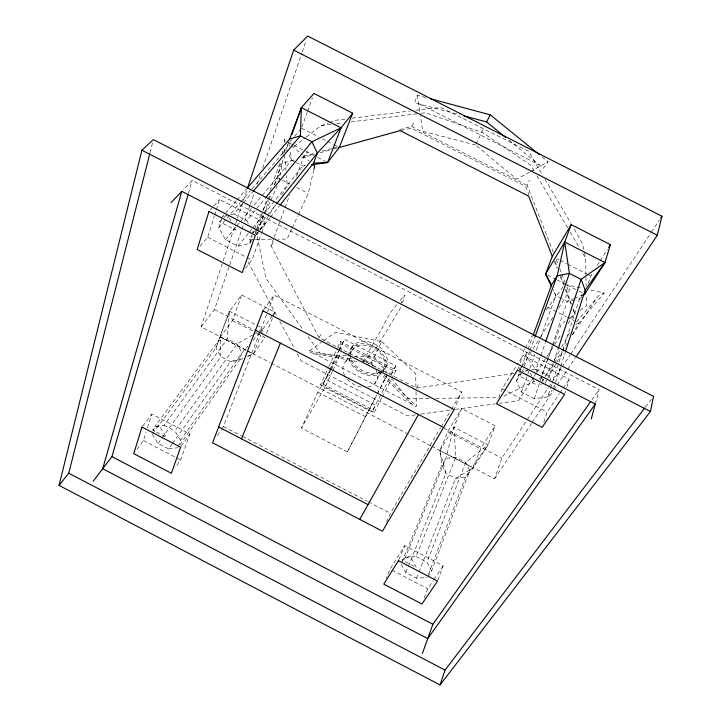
<?xml version="1.0" encoding="UTF-8"?>
<svg xmlns="http://www.w3.org/2000/svg" width="721" height="721" viewBox="0 0 721 721"><rect width="100%" height="100%" fill="white"/><g stroke="black" fill="none" stroke-linecap="round" stroke-linejoin="round"><path stroke-width="0.54" stroke-dasharray="3.6 2.7" d="M273.241 316.104L274.827 312.058L241.679 294.952L229.431 311.184L227.268 338.969L164.046 425.363L154.691 426.769L153.483 430.527M322.891 341.276L309.435 350.839L309.219 352.443L358.373 361.888M274.485 185.027L277.747 177.853L280.739 161.36M281.938 154.763L283.128 148.166M284.128 142.668L284.723 139.369L302.198 154.97M278.802 181.989L283.218 158.016M284.218 152.573L285.02 148.211L283.101 153.663M298.359 214.759L308.255 193.498L313.653 170.498M150.049 152.681L152.537 142.875M428.4 574.43L465.496 477.302L473.318 467.929L488.09 444.866L495.165 425.814L461.638 408.501L453.879 427.183L445.911 458.403L405.346 557.333L402.949 561.136M595.303 404.03L599.169 389.637L192.21 180.484L183.305 189.803M188.442 193.435L192.21 180.484M564.922 393.378L565.543 391.359M566.778 387.321L569.248 379.237L522.896 355.408L517.119 364.718M136.981 449.282L143.452 440.567L146.129 432.077M147.472 427.841L151.825 414.052L189.893 433.871L180.592 459.926L175.077 467.947M199.969 246.176L207.675 237.227L214.29 216.264M214.624 215.209L215.949 211.019M216.282 209.973L219.59 199.492L265.211 222.942L261.804 232.486M543.814 422.263L547.059 412.088L559.388 393.837M588.156 283.389L591.761 273.998M560.478 367.169L553.962 387.51L552.358 383.68M560.821 366.097L565.282 352.181M252.368 239.913L249.592 243.401L238.056 246.167L225.412 239.651L218.869 227.584L221.978 217.958M519.21 373.442L516.515 380.814L521.427 392.107L534.27 398.722L547.717 396.874L550.123 389.439M550.465 388.376L551.844 384.131M553.223 379.877L579.387 299.152L582.28 294.619M550.763 379.85L549.159 376.02L553.367 363.276M553.719 362.212L558.279 348.405M246.05 350.109L201.141 326.856L222.852 261.921M223.204 260.858L235.298 224.673M235.659 223.609L237.083 219.346M237.434 218.283L247.042 189.542M534.27 398.722L547.167 360.608M547.527 359.554L552.187 345.792M552.547 344.728L567.238 301.324L573.411 298.773M201.141 326.856L214.516 309.588L229.377 265.95M229.747 264.886L243.157 225.502M244.608 221.248L250.043 205.278M250.403 204.214L254.035 193.57M257.298 183.999L260.2 175.482M262.732 168.029L301.883 53.084M302.252 52.011L306.236 40.304M558.685 308.038L568.842 291.834L570.771 286.174M531.882 369.909L536.045 369.278L545.211 342.944M178.357 446.623L180.592 440.261L242.004 352.821L247.862 346.161M249.592 243.401L252.188 236.001M431.681 446.191L494.552 478.735L501.798 458.114L526.627 420.613M255.198 232.928L256.694 228.701M257.064 227.638L262.642 211.785M263.012 210.73L266.734 200.159M270.087 190.65L280.496 161.053M288.634 141.974L286.138 149.049L251.043 190.029M152.933 433.384L215.894 348.009L229.431 311.184L263.246 328.659L272.25 315.753M256.784 234.46L257.532 232.333M257.911 231.27L268.798 200.492M269.167 199.438L271.051 194.129M274.422 184.576L281.929 163.352L294.943 159.747M245.446 268.446L251.962 260.047L261.426 233.541M521.427 392.107L534.874 354.29M536.361 350.091L555.783 295.466L553.494 289.716M162 438.017L220.887 356.688L220.32 336.959L232.486 320.566L241.679 294.952M301.901 127.112L307.191 112.395M307.57 111.34L312.472 97.668M425.877 97.524L417.288 95.217L414.602 102.715L459.61 114.72M529.728 351.37L522.491 371.324L527.709 370.54M530.115 350.316L535.063 336.671M519.598 372.387L521.139 368.17M521.526 367.115L527.691 350.253M528.078 349.198L532.702 336.554M513.667 373.505L416.693 388.087L319.006 337.644L271.006 245.708L273.719 238.336M274.106 237.29L280.298 220.446M280.685 219.4L289.599 195.193M296.565 176.248L303.929 156.25L307.741 151.599M519.147 369.927L520.22 367.007M517.849 369.08L518.633 366.98M520.183 362.771L522.896 355.408M229.431 311.184L215.894 348.009L220.887 356.688L230.522 361.681L239.255 360.112L243.301 358.391M437.935 580.054L443.235 565.76L404.652 545.68L390.07 569.148L386.294 578.134M424.236 597.925L427.688 588.769L433.285 580.486M419 571.942L455.663 478.338L473.318 467.929L480.528 448.813L495.165 425.814M498.707 397.821L502.077 388.907L516.542 365.646M427.832 576.62L431.582 571.005L469.704 470.723L488.09 444.866L453.879 427.183L439.846 450.607L441.865 465.063L445.911 473.282L455.663 478.338L465.496 477.302L469.704 470.723L465.712 462.395L455.807 457.267L445.911 458.403L441.865 465.063L401.155 563.984L405.815 572.591L416.558 578.188L427.211 577.557M552.637 346.711L540.561 378.228L538.569 379.192M553.043 345.656L561.271 324.09L565.102 321.35M221.635 429.22L223.447 426.499L274.097 295.141L461.62 391.873L454.131 409.582M247.339 356.67L253.395 354.083L260.885 334.76M261.281 333.742L263.246 328.659L257.424 332.075M431.582 571.005L426.985 562.281L465.712 462.395L488.09 444.866M266.509 333.291L272.844 317.114M416.558 578.188L418.595 572.988M405.346 557.333L416.062 556.594L455.807 457.267L453.879 427.183M405.815 572.591L407.906 567.418M408.32 566.382L445.911 473.282L439.846 450.607L447.723 431.852L461.638 408.501M398.839 559.685L404.652 545.68M386.393 522.247L390.367 513.289L440.531 427.814M250.719 242.869L249.772 239.372L251.638 235.271M252.098 234.244L253.963 230.143M254.432 229.125L261.426 213.74M263.291 209.64L267.491 200.411M267.96 199.384L269.825 195.283M255.622 233.514L256.541 231.495M257 230.486L263.895 215.363M265.734 211.325L270.33 201.24M270.79 200.231L277.225 186.108M553.313 252.161L527.159 185.333L529.502 180.187M381.842 397.668L374.217 412.385L368.873 410.42L324.883 387.655L320.584 384.635L328.406 367.548M328.866 366.547L337.14 348.45M337.599 347.45L340.357 341.421L396.081 370.179L392.017 378.029M377.119 394.153L386.771 375.497L347.405 451.932L301.423 428.067L317.907 392.116L330.75 370.17M389.277 378.507L373.009 410.042L323.125 384.23L338.41 350.983M338.87 349.982L344.404 339.267L395.82 365.799L393.342 370.621L341.646 343.935M323.125 384.23L330.056 370.45M330.515 369.44L338.852 351.334M339.312 350.334L344.404 339.267M332.417 371.378L324.883 387.655L301.423 428.067M332.886 370.36L340.889 353.065M291.762 228.945L287.048 239.066L278.279 239.138M292.23 227.926L297.89 215.777M416.693 388.087L419.388 382.427M529.511 172.112L516.813 179.205L475.509 144.957L484.341 126.959M323.792 340.636L335.454 332.336L381.76 341.556L371.297 362.762L370.396 364.204L368.206 363.781M347.405 451.932L376.614 395.126M373.009 410.042L375.506 405.166L325.892 379.498M391.251 374.659L395.82 365.799M382.355 396.685L391.503 379.012M384.014 369.476L382.734 371.91A19.818 14.6 28.8 0 0 369.44 344.809A19.818 14.6 28.8 0 0 350.082 361.897A19.818 14.6 28.8 0 0 382.022 372.541M374.569 383.942L381.436 370.891A18.142 13.366 28.8 0 0 373.667 347.955A18.142 13.366 28.8 0 0 350.397 354.101M400.759 307.561L375.704 348.946L363.447 361.536M402.066 302.757L403.49 300.143L403.454 298.566L403.012 298.855L404.959 295.322L399.425 300.873M524.699 348.919L523.095 351.83L537.37 371.964M525.23 347.946L531.638 336.301M546.058 310.102L564.804 284.525L582.325 288.283M362.753 361.807L383.139 326.424C386.708 318.664 390.908 311.021 396.901 304.749L397.505 303.433M541.552 382.752L544.571 377.371M545.121 376.389L552.277 363.636M554.476 359.707L559.433 350.884M561.632 346.954L570.437 331.254M545.166 382.941L547.365 379.021M547.915 378.038L556.179 363.339M556.738 362.357L563.894 349.613M572.159 334.905L578.774 323.143L604.225 292.969L588.895 289.689M345.81 361.563L349.469 355.174M349.991 354.263L353.137 348.793M351.821 347.765L353.191 345.386M331.309 369.224L340.808 353.002M441.099 426.841L450.787 410.33M451.364 409.357L461.62 391.873M319.006 337.644L322.323 332.327M259.245 230.864L256.883 234.64L265.932 278.387L303.343 330.065M259.83 229.918L275.773 204.413M281.677 194.967L287.337 185.991L286.399 175.816M519.868 369.981L522.256 366.169M522.851 365.223L532.404 349.973M533.008 349.018L540.173 337.581M540.768 336.626L552.719 317.564M516.515 380.814L521.896 372.27M597.177 265.481L599.584 261.696M600.187 260.75L607.415 249.394M533.594 377.2L518.498 400.687L499.653 403.273M534.198 376.254L536.009 373.442M536.613 372.496L546.275 357.472M546.878 356.525L554.134 345.251M554.737 344.314L561.38 333.985M568.022 323.648L574.664 313.311L573.204 309.192M542.922 380.318L543.49 379.444M545.734 376.011L553.665 363.853M554.278 362.924L561.605 351.704M562.218 350.767L567.094 343.286M572.591 334.868L596.709 297.935M527.249 419.676L548.357 387.799M548.978 386.862L551.457 383.112M552.079 382.175L561.389 368.116M562.01 367.178L570.086 354.993M570.708 354.056L650.784 233.108M651.405 232.171L659.472 219.986M217.409 435.556L221.032 430.122M401.056 303.171L401.957 301.693L401.372 301.892M547.717 396.874L552.088 390.322M494.552 478.735L531.485 423.488M532.107 422.551L553.386 390.71M554.016 389.773L556.513 386.023M557.144 385.086L567.157 370.107M567.778 369.17L575.295 357.931M433.907 579.567L443.235 565.76M560.001 392.927L562.47 389.277M563.083 388.358L569.248 379.237M399.686 129.69L411.52 126.4L414.728 121.723M248.204 355.814L253.395 354.083L264.922 337.338L254.107 331.741M181.232 446.308L189.893 433.871M272.899 314.825L274.827 312.058M179.926 444.92L239.255 360.112L242.004 352.821L237.047 344.034L227.268 338.969L218.49 340.654L154.691 426.769M152.275 434.285L158.07 443.442L168.669 448.967L171.922 444.37M172.58 443.451L230.522 361.681L243.004 357.535M592.022 399.722L599.169 389.637M263.525 309.967L274.097 295.141M180.592 440.261L174.824 430.978L237.047 344.034L252.575 334.923M542.03 156.845L548.068 161.738L543.364 168.245L509.035 140.253M158.07 443.442L161.342 438.927M142.659 426.21L151.825 414.052M645.367 407.113L651.496 399.064M271.006 245.708L274.782 240.76M256.541 234.667L257.938 232.928M260.714 229.431L269.753 218.084M270.447 217.21L279.487 205.864M256.027 234.46L257.343 232.811M259.966 229.521L265.211 222.942M254.702 231.071L253.296 232.829L251.305 229.044M255.405 230.197L266.671 216.174M267.374 215.3L275.819 204.782M238.056 246.167L248.637 233.09M249.34 232.216L252.161 228.737M252.864 227.863L263.444 214.786M264.147 213.921L302.928 165.983L305.055 165.406M248.312 223.375L246.825 220.545L264.697 198.897M225.412 239.651L236.209 226.691M236.921 225.835L251.323 208.558M254.198 205.106L291.635 160.197L290.13 150.392M576.611 321.945L598.538 295.754L604.225 292.969M230.747 214.723L233.91 213.903L242.58 203.728M243.31 202.88L252.701 191.849M218.869 227.584L240.075 202.826M240.805 201.979L250.313 190.876M291.762 139.523L288.968 142.767L286.138 149.049L287.517 151.843M294.547 136.278L300.828 128.978M236.236 200.789L222.32 216.886L226.538 215.804M236.966 199.942L246.492 188.929M252.99 340.321L258.857 333.661M259.587 332.823L263.246 328.659M210.397 209.82L213.227 206.639M213.93 205.846L219.59 199.492M581.676 296.98L579.387 299.152L576.07 299.747M220.941 220.121L219.319 221.608L236.001 230.197L233.992 226.421M224.195 217.147L227.439 214.173M294.069 146.498L305.407 137.738M306.272 137.071L321.106 125.616L328.343 122.94M569.554 318.123L575.773 313.608M580.225 310.372L586.452 305.857L586.272 294.808M416.026 391.575L416.305 406.076L414.872 407.05L378.498 372M521.085 373.712L518.201 375.425L535.153 384.149L532.17 377.146M524.924 371.432L528.763 369.152M253.549 334.355L256.46 332.642M389.565 373.902L396.081 370.179M530.485 171.562L548.068 161.738M503.799 396.108L534.594 381.121M575.755 324.477L578.774 323.143L574.97 321.187M574.448 298.35L582.676 294.943M329.38 122.552L335.589 120.263L345.593 119.01M540.642 384.374L544.256 383.23M303.929 156.25L315.762 152.969M322.224 151.176L331.903 148.49M332.976 148.193L338.356 146.705M301.459 157.944L314.473 154.339M319.89 152.843L332.904 149.238M333.994 148.941L337.248 148.039M401.182 130.402L411.502 128.23L525.717 186.442L528.989 194.778M574.97 299.945L567.238 301.324L562.461 298.882M305.073 165.686L302.928 165.983L296.34 162.613M415.431 414.854L407.671 415.927L300.963 360.734L296.719 352.83M420.974 414.097L450.895 409.979M455.33 409.375L495.228 403.886M168.669 448.967L177.988 447.687M352.272 118.181L410.087 110.971M415.647 110.277L433.438 108.06L441.459 107.753L528.565 151.248L542.706 175.302M321.106 125.616L331.11 124.382M336.662 123.697L342.223 123.012M351.118 121.912L416.702 113.828M421.145 113.287L425.588 112.737L482.349 132.439L530.755 165.28L534.189 171.093M429.076 398.425L407.771 398.677L392.395 379.453M435.799 398.343L498.581 397.586M249.772 239.372L254.153 239.336M255.252 239.327L271.7 239.192M346.459 355.814L321.061 354.552L307.281 335.508M354.191 356.192L374.596 357.183L387.501 373.343M309.435 350.839L352.524 359.148M363.564 361.275L371.297 362.762L376.119 367.404M475.509 144.957L422.731 131.267L420.424 115.973M419.73 104.085L539.299 164.938M411.52 126.4L527.159 185.333M301.531 128.167L318.421 136.801M322.395 138.838L326.37 140.865M327.37 141.37L333.327 144.425M334.319 144.93L338.293 146.958M557.198 258.839L559.163 259.848M560.145 260.344L567.003 263.859M567.986 264.355L586.633 273.881M587.606 274.386L590.553 275.891M292.933 144.795L288.968 142.767L289.463 146.03M293.925 145.3L304.821 150.878M305.812 151.383L313.734 155.439M317.7 157.466L327.604 162.531M547.536 275.061L556.351 279.568M557.324 280.072L566.138 284.579M567.121 285.074L577.882 290.59M578.864 291.086L582.784 293.096M295.394 162.126L291.635 160.197L287.967 152.771M561.515 298.395L555.783 295.466L553.467 290.599M547.663 307.191L566.427 316.807M567.373 317.294L574.024 320.701M277.747 177.853L281.469 179.763M282.407 180.241L289.851 184.053M296.628 187.532L308.255 193.498M233.91 213.903L246.825 220.545M536.045 369.278L549.159 376.02M207.675 237.227L246.059 257.009M247.042 257.514L251.962 260.047M502.077 388.907L547.059 412.088M313.563 353.272L411.7 403.994M214.516 309.588L254.423 330.218M443.947 428.202L501.798 458.114M232.486 320.566L253.125 331.236M447.723 431.852L480.528 448.813M320.584 384.635L374.217 412.385M247.051 350.622L270.005 362.501M271.006 363.024L430.68 445.677M220.32 336.959L247.564 351.064M248.538 351.569L253.395 354.083M439.846 450.607L473.318 467.929M317.907 392.116L365.439 416.729M223.447 426.499L241.436 435.854M242.436 436.376L367.377 501.338M368.377 501.861L390.367 513.289M164.046 425.363L174.824 430.978M416.062 556.594L426.985 562.281M143.452 440.567L175.708 457.384M176.681 457.889L180.592 459.926M392.044 570.185L427.688 588.769M303.036 155.718L308.858 160.918M381.76 341.556L415.675 373.73L415.936 387.114M384.158 375.136L416.305 406.076M541.264 377.453L544.517 382.031M537.046 175.942L567.95 228.296M570.23 232.18L579.387 247.691M582.82 253.504L585.677 258.352L585.966 276.026M544.968 179.15L570.996 223.42M574.385 229.197L582.586 244.077L584.253 251.764M247.934 261.975L277.098 316.294M279.748 321.233L294.069 347.892M229.458 217.94L230.972 220.77M530.467 373.154L531.747 376.155M555.134 261.444L557.585 267.698M560.451 274.989L564.128 284.362M566.165 289.572L571.374 304.028M554.125 261.002L557 268.329M560.289 276.693L563.57 285.065M565.219 289.247L571.374 304.947M573.024 309.129L574.664 313.311M556.17 259.47L557.811 263.643M559.856 268.861L561.488 273.043M561.893 274.088L565.165 282.443M566.796 286.616L568.842 291.834M584.488 252.864L585.677 258.352M417.288 95.217L420.253 114.882M284.723 139.369L284.993 141.388M340.357 341.421L341.159 349.919M284.57 155.006L285.922 170.336M585.984 277.134L586.128 285.967M350.064 354.245A19.764 14.591 28.8 0 1 374.947 344.106A19.764 14.591 28.8 0 1 382.509 370.693M381.652 371.234A19.764 14.591 28.8 0 1 362.483 370.522A19.764 14.591 28.8 0 1 350.172 355.282M375.992 370.053A18.422 13.411 28.8 0 1 367.737 387.15M361.176 387.042A18.422 13.411 28.8 0 1 345.206 376.353M344.692 375.452A18.422 13.411 28.8 0 1 351.478 358.436M359.247 358.238A18.422 13.411 28.8 0 1 373.154 365.962M379.841 372.153A18.142 13.366 28.8 0 1 362.293 372.144A18.142 13.366 28.8 0 1 350.433 358.274M158.773 425.138L152.419 429.986L166.38 437.259L158.773 425.138M410.222 556.089L402.165 560.109L416.314 567.481L410.222 556.089"/><path stroke-width="1.08" d="M311.508 164.785L327.604 162.531L339.294 147.472L352.704 113.215L313.977 93.469L301.396 107.6L300.396 135.863L253.422 191.002M650.432 411.511L653.541 396.379L153.366 139.604L141.911 150.22L59.05 485.404L440.044 684.95L650.432 411.511L141.911 150.22M583.208 295.538L584.74 294.096L604.937 262.579L610.426 244.662L571.176 224.646L564.741 242.058L557.162 275.764L535.063 336.671M313.914 169.399L314.68 166.118L313.022 164.631M575.917 356.994L657.291 235.244L661.95 216.237L307.687 36.05L293.654 50.1L247.754 187.415M59.05 485.404L68.747 473.192L149.77 153.771M591.319 418.901L595.303 404.03L181.818 191.353L171.093 202.574M181.818 191.353L102.706 468.731L427.733 638.617L595.303 404.03M93.243 481.132L111.926 456.636L188.127 194.508M585.425 291.951L584.74 294.096L582.676 294.943M565.625 351.109L585.173 290.085L604.937 262.579L564.741 242.058L545.581 274.061L551.61 286.706M558.279 348.405L581.072 279.378L604.937 262.579M440.044 684.95L445.037 670.097L644.682 408.014M545.581 341.889L569.41 273.412L564.741 242.058M291.888 134.494L301.396 107.6L341.042 127.842L352.704 113.215M422.416 653.343L432.906 624.269L590.724 401.552M533.089 335.499L551.583 284.921L557.162 275.764L569.41 273.412L581.072 279.378L585.173 290.085M247.222 188.082L289.707 138.946L301.396 107.6M313.554 163.081L317.33 153.077L341.042 127.842L327.604 162.531L313.554 163.081L280.181 204.989M241.472 438.828L280.415 343.115M463.918 115.874L486.558 121.912L490.28 114.855L539.443 154.745M359.752 519.399L418.459 414.485M571.176 224.646L552.295 256.334L545.581 274.061L551.583 284.921M608.614 247.501L610.426 244.662M660.715 218.112L661.95 216.237M276.522 203.908L317.33 153.077L311.896 141.749L300.396 135.863L289.707 138.946M265.418 198.032L311.896 141.749L341.042 127.842M338.329 147.733L400.155 130.618L528.655 196.139L552.484 256.82M430.176 98.678L490.28 114.855M293.654 50.1L657.291 235.244M255.504 330.245L443.577 427.472M218.634 426.949L368.016 504.637M111.926 456.636L432.906 624.269M68.747 473.192L445.037 670.097M486.558 121.912L505.583 137.432M142.001 427.075L133.755 453.635L171.409 473.282L180.611 447.191L142.001 427.075M208.982 211.415L197.166 249.43L242.193 272.646L255.378 235.28L208.982 211.415M262.904 310.841L212.587 442.793L382.427 531.206L454.131 409.582L262.904 310.841M398.425 560.686L383.779 584.118L421.929 604.027L437.548 581.081L398.425 560.686M517.462 370.134L496.454 403.76L542.183 427.346L564.615 394.396L517.462 370.134"/></g></svg>
